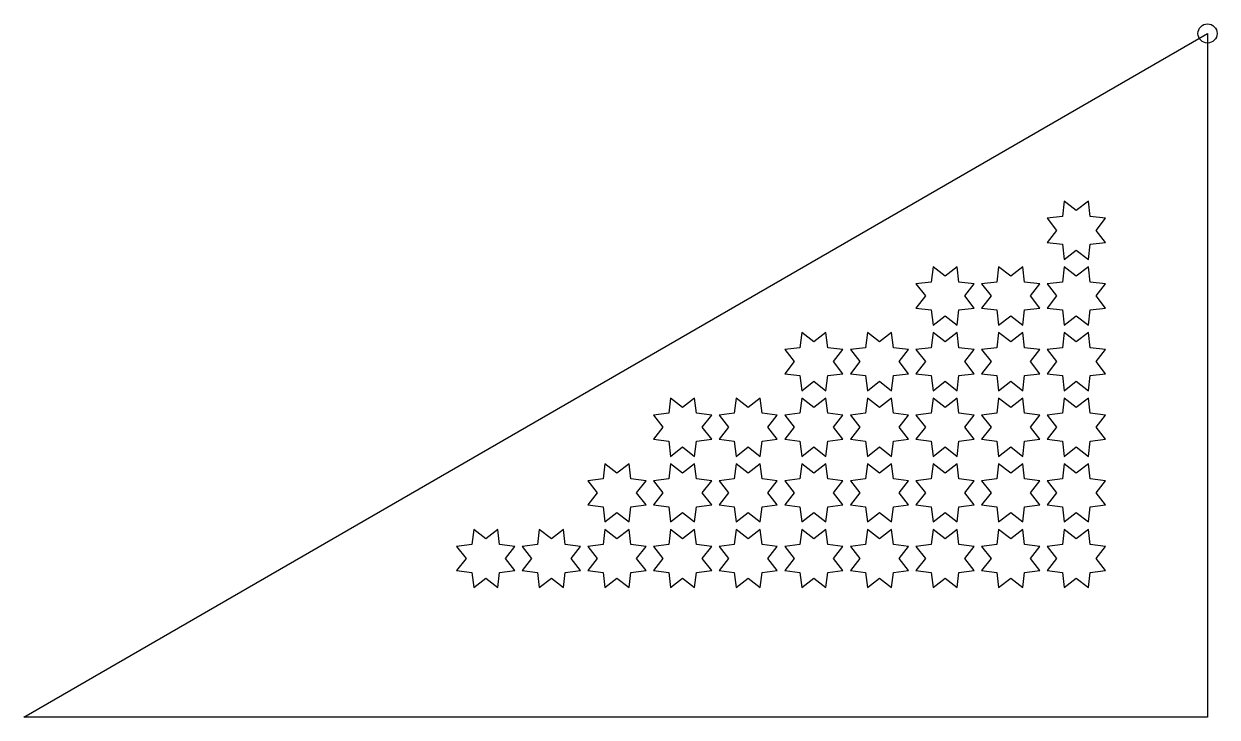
# Model space of a CAD drawing. Header units: millimetres. Extents: x -3779 to 585, y -100 to 2435.
import ezdxf

# ---------------------------------------------------------------- set-up
doc = ezdxf.new("R2010")
doc.units = ezdxf.units.MM
doc.layers.add('CUT', color=1, linetype='Continuous')
doc.layers.add('ID', color=3, linetype='Continuous')

msp = doc.modelspace()

# ---------------------------------------------------------------- linework, layer by layer
at = {"layer": 'CUT'}
for points in [[(-3779.2, -100), (550, 2400), (550, -100), (-3779.2, -100)], [(114.1, 1573.6), (120.9, 1629.1), (176.4, 1635.9), (142, 1680), (176.4, 1724.1), (120.9, 1730.9), (114.1, 1786.4), (70, 1752), (25.9, 1786.4), (19.1, 1730.9), (-36.4, 1724.1), (-2, 1680), (-36.4, 1635.9), (19.1, 1629.1), (25.9, 1573.6), (70, 1608), (114.1, 1573.6)], [(-365.9, 1333.6), (-359.1, 1389.1), (-303.6, 1395.9), (-338, 1440), (-303.6, 1484.1), (-359.1, 1490.9), (-365.9, 1546.4), (-410, 1512), (-454.1, 1546.4), (-460.9, 1490.9), (-516.4, 1484.1), (-482, 1440), (-516.4, 1395.9), (-460.9, 1389.1), (-454.1, 1333.6), (-410, 1368), (-365.9, 1333.6)], [(-125.9, 1333.6), (-119.1, 1389.1), (-63.6, 1395.9), (-98, 1440), (-63.6, 1484.1), (-119.1, 1490.9), (-125.9, 1546.4), (-170, 1512), (-214.1, 1546.4), (-220.9, 1490.9), (-276.4, 1484.1), (-242, 1440), (-276.4, 1395.9), (-220.9, 1389.1), (-214.1, 1333.6), (-170, 1368), (-125.9, 1333.6)], [(114.1, 1333.6), (120.9, 1389.1), (176.4, 1395.9), (142, 1440), (176.4, 1484.1), (120.9, 1490.9), (114.1, 1546.4), (70, 1512), (25.9, 1546.4), (19.1, 1490.9), (-36.4, 1484.1), (-2, 1440), (-36.4, 1395.9), (19.1, 1389.1), (25.9, 1333.6), (70, 1368), (114.1, 1333.6)], [(-845.9, 1093.6), (-839.1, 1149.1), (-783.6, 1155.9), (-818, 1200), (-783.6, 1244.1), (-839.1, 1250.9), (-845.9, 1306.4), (-890, 1272), (-934.1, 1306.4), (-940.9, 1250.9), (-996.4, 1244.1), (-962, 1200), (-996.4, 1155.9), (-940.9, 1149.1), (-934.1, 1093.6), (-890, 1128), (-845.9, 1093.6)], [(-605.9, 1093.6), (-599.1, 1149.1), (-543.6, 1155.9), (-578, 1200), (-543.6, 1244.1), (-599.1, 1250.9), (-605.9, 1306.4), (-650, 1272), (-694.1, 1306.4), (-700.9, 1250.9), (-756.4, 1244.1), (-722, 1200), (-756.4, 1155.9), (-700.9, 1149.1), (-694.1, 1093.6), (-650, 1128), (-605.9, 1093.6)], [(-365.9, 1093.6), (-359.1, 1149.1), (-303.6, 1155.9), (-338, 1200), (-303.6, 1244.1), (-359.1, 1250.9), (-365.9, 1306.4), (-410, 1272), (-454.1, 1306.4), (-460.9, 1250.9), (-516.4, 1244.1), (-482, 1200), (-516.4, 1155.9), (-460.9, 1149.1), (-454.1, 1093.6), (-410, 1128), (-365.9, 1093.6)], [(-125.9, 1093.6), (-119.1, 1149.1), (-63.6, 1155.9), (-98, 1200), (-63.6, 1244.1), (-119.1, 1250.9), (-125.9, 1306.4), (-170, 1272), (-214.1, 1306.4), (-220.9, 1250.9), (-276.4, 1244.1), (-242, 1200), (-276.4, 1155.9), (-220.9, 1149.1), (-214.1, 1093.6), (-170, 1128), (-125.9, 1093.6)], [(114.1, 1093.6), (120.9, 1149.1), (176.4, 1155.9), (142, 1200), (176.4, 1244.1), (120.9, 1250.9), (114.1, 1306.4), (70, 1272), (25.9, 1306.4), (19.1, 1250.9), (-36.4, 1244.1), (-2, 1200), (-36.4, 1155.9), (19.1, 1149.1), (25.9, 1093.6), (70, 1128), (114.1, 1093.6)], [(-1325.9, 853.6), (-1319.1, 909.1), (-1263.6, 915.9), (-1298, 960), (-1263.6, 1004.1), (-1319.1, 1010.9), (-1325.9, 1066.4), (-1370, 1032), (-1414.1, 1066.4), (-1420.9, 1010.9), (-1476.4, 1004.1), (-1442, 960), (-1476.4, 915.9), (-1420.9, 909.1), (-1414.1, 853.6), (-1370, 888), (-1325.9, 853.6)], [(-1085.9, 853.6), (-1079.1, 909.1), (-1023.6, 915.9), (-1058, 960), (-1023.6, 1004.1), (-1079.1, 1010.9), (-1085.9, 1066.4), (-1130, 1032), (-1174.1, 1066.4), (-1180.9, 1010.9), (-1236.4, 1004.1), (-1202, 960), (-1236.4, 915.9), (-1180.9, 909.1), (-1174.1, 853.6), (-1130, 888), (-1085.9, 853.6)], [(-845.9, 853.6), (-839.1, 909.1), (-783.6, 915.9), (-818, 960), (-783.6, 1004.1), (-839.1, 1010.9), (-845.9, 1066.4), (-890, 1032), (-934.1, 1066.4), (-940.9, 1010.9), (-996.4, 1004.1), (-962, 960), (-996.4, 915.9), (-940.9, 909.1), (-934.1, 853.6), (-890, 888), (-845.9, 853.6)], [(-605.9, 853.6), (-599.1, 909.1), (-543.6, 915.9), (-578, 960), (-543.6, 1004.1), (-599.1, 1010.9), (-605.9, 1066.4), (-650, 1032), (-694.1, 1066.4), (-700.9, 1010.9), (-756.4, 1004.1), (-722, 960), (-756.4, 915.9), (-700.9, 909.1), (-694.1, 853.6), (-650, 888), (-605.9, 853.6)], [(-365.9, 853.6), (-359.1, 909.1), (-303.6, 915.9), (-338, 960), (-303.6, 1004.1), (-359.1, 1010.9), (-365.9, 1066.4), (-410, 1032), (-454.1, 1066.4), (-460.9, 1010.9), (-516.4, 1004.1), (-482, 960), (-516.4, 915.9), (-460.9, 909.1), (-454.1, 853.6), (-410, 888), (-365.9, 853.6)], [(-125.9, 853.6), (-119.1, 909.1), (-63.6, 915.9), (-98, 960), (-63.6, 1004.1), (-119.1, 1010.9), (-125.9, 1066.4), (-170, 1032), (-214.1, 1066.4), (-220.9, 1010.9), (-276.4, 1004.1), (-242, 960), (-276.4, 915.9), (-220.9, 909.1), (-214.1, 853.6), (-170, 888), (-125.9, 853.6)], [(114.1, 853.6), (120.9, 909.1), (176.4, 915.9), (142, 960), (176.4, 1004.1), (120.9, 1010.9), (114.1, 1066.4), (70, 1032), (25.9, 1066.4), (19.1, 1010.9), (-36.4, 1004.1), (-2, 960), (-36.4, 915.9), (19.1, 909.1), (25.9, 853.6), (70, 888), (114.1, 853.6)], [(-1565.9, 613.6), (-1559.1, 669.1), (-1503.6, 675.9), (-1538, 720), (-1503.6, 764.1), (-1559.1, 770.9), (-1565.9, 826.4), (-1610, 792), (-1654.1, 826.4), (-1660.9, 770.9), (-1716.4, 764.1), (-1682, 720), (-1716.4, 675.9), (-1660.9, 669.1), (-1654.1, 613.6), (-1610, 648), (-1565.9, 613.6)], [(-1325.9, 613.6), (-1319.1, 669.1), (-1263.6, 675.9), (-1298, 720), (-1263.6, 764.1), (-1319.1, 770.9), (-1325.9, 826.4), (-1370, 792), (-1414.1, 826.4), (-1420.9, 770.9), (-1476.4, 764.1), (-1442, 720), (-1476.4, 675.9), (-1420.9, 669.1), (-1414.1, 613.6), (-1370, 648), (-1325.9, 613.6)], [(-1085.9, 613.6), (-1079.1, 669.1), (-1023.6, 675.9), (-1058, 720), (-1023.6, 764.1), (-1079.1, 770.9), (-1085.9, 826.4), (-1130, 792), (-1174.1, 826.4), (-1180.9, 770.9), (-1236.4, 764.1), (-1202, 720), (-1236.4, 675.9), (-1180.9, 669.1), (-1174.1, 613.6), (-1130, 648), (-1085.9, 613.6)], [(-845.9, 613.6), (-839.1, 669.1), (-783.6, 675.9), (-818, 720), (-783.6, 764.1), (-839.1, 770.9), (-845.9, 826.4), (-890, 792), (-934.1, 826.4), (-940.9, 770.9), (-996.4, 764.1), (-962, 720), (-996.4, 675.9), (-940.9, 669.1), (-934.1, 613.6), (-890, 648), (-845.9, 613.6)], [(-605.9, 613.6), (-599.1, 669.1), (-543.6, 675.9), (-578, 720), (-543.6, 764.1), (-599.1, 770.9), (-605.9, 826.4), (-650, 792), (-694.1, 826.4), (-700.9, 770.9), (-756.4, 764.1), (-722, 720), (-756.4, 675.9), (-700.9, 669.1), (-694.1, 613.6), (-650, 648), (-605.9, 613.6)], [(-365.9, 613.6), (-359.1, 669.1), (-303.6, 675.9), (-338, 720), (-303.6, 764.1), (-359.1, 770.9), (-365.9, 826.4), (-410, 792), (-454.1, 826.4), (-460.9, 770.9), (-516.4, 764.1), (-482, 720), (-516.4, 675.9), (-460.9, 669.1), (-454.1, 613.6), (-410, 648), (-365.9, 613.6)], [(-125.9, 613.6), (-119.1, 669.1), (-63.6, 675.9), (-98, 720), (-63.6, 764.1), (-119.1, 770.9), (-125.9, 826.4), (-170, 792), (-214.1, 826.4), (-220.9, 770.9), (-276.4, 764.1), (-242, 720), (-276.4, 675.9), (-220.9, 669.1), (-214.1, 613.6), (-170, 648), (-125.9, 613.6)], [(114.1, 613.6), (120.9, 669.1), (176.4, 675.9), (142, 720), (176.4, 764.1), (120.9, 770.9), (114.1, 826.4), (70, 792), (25.9, 826.4), (19.1, 770.9), (-36.4, 764.1), (-2, 720), (-36.4, 675.9), (19.1, 669.1), (25.9, 613.6), (70, 648), (114.1, 613.6)], [(-2045.9, 373.6), (-2039.1, 429.1), (-1983.6, 435.9), (-2018, 480), (-1983.6, 524.1), (-2039.1, 530.9), (-2045.9, 586.4), (-2090, 552), (-2134.1, 586.4), (-2140.9, 530.9), (-2196.4, 524.1), (-2162, 480), (-2196.4, 435.9), (-2140.9, 429.1), (-2134.1, 373.6), (-2090, 408), (-2045.9, 373.6)], [(-1805.9, 373.6), (-1799.1, 429.1), (-1743.6, 435.9), (-1778, 480), (-1743.6, 524.1), (-1799.1, 530.9), (-1805.9, 586.4), (-1850, 552), (-1894.1, 586.4), (-1900.9, 530.9), (-1956.4, 524.1), (-1922, 480), (-1956.4, 435.9), (-1900.9, 429.1), (-1894.1, 373.6), (-1850, 408), (-1805.9, 373.6)], [(-1565.9, 373.6), (-1559.1, 429.1), (-1503.6, 435.9), (-1538, 480), (-1503.6, 524.1), (-1559.1, 530.9), (-1565.9, 586.4), (-1610, 552), (-1654.1, 586.4), (-1660.9, 530.9), (-1716.4, 524.1), (-1682, 480), (-1716.4, 435.9), (-1660.9, 429.1), (-1654.1, 373.6), (-1610, 408), (-1565.9, 373.6)], [(-1325.9, 373.6), (-1319.1, 429.1), (-1263.6, 435.9), (-1298, 480), (-1263.6, 524.1), (-1319.1, 530.9), (-1325.9, 586.4), (-1370, 552), (-1414.1, 586.4), (-1420.9, 530.9), (-1476.4, 524.1), (-1442, 480), (-1476.4, 435.9), (-1420.9, 429.1), (-1414.1, 373.6), (-1370, 408), (-1325.9, 373.6)], [(-1085.9, 373.6), (-1079.1, 429.1), (-1023.6, 435.9), (-1058, 480), (-1023.6, 524.1), (-1079.1, 530.9), (-1085.9, 586.4), (-1130, 552), (-1174.1, 586.4), (-1180.9, 530.9), (-1236.4, 524.1), (-1202, 480), (-1236.4, 435.9), (-1180.9, 429.1), (-1174.1, 373.6), (-1130, 408), (-1085.9, 373.6)], [(-845.9, 373.6), (-839.1, 429.1), (-783.6, 435.9), (-818, 480), (-783.6, 524.1), (-839.1, 530.9), (-845.9, 586.4), (-890, 552), (-934.1, 586.4), (-940.9, 530.9), (-996.4, 524.1), (-962, 480), (-996.4, 435.9), (-940.9, 429.1), (-934.1, 373.6), (-890, 408), (-845.9, 373.6)], [(-605.9, 373.6), (-599.1, 429.1), (-543.6, 435.9), (-578, 480), (-543.6, 524.1), (-599.1, 530.9), (-605.9, 586.4), (-650, 552), (-694.1, 586.4), (-700.9, 530.9), (-756.4, 524.1), (-722, 480), (-756.4, 435.9), (-700.9, 429.1), (-694.1, 373.6), (-650, 408), (-605.9, 373.6)], [(-365.9, 373.6), (-359.1, 429.1), (-303.6, 435.9), (-338, 480), (-303.6, 524.1), (-359.1, 530.9), (-365.9, 586.4), (-410, 552), (-454.1, 586.4), (-460.9, 530.9), (-516.4, 524.1), (-482, 480), (-516.4, 435.9), (-460.9, 429.1), (-454.1, 373.6), (-410, 408), (-365.9, 373.6)], [(-125.9, 373.6), (-119.1, 429.1), (-63.6, 435.9), (-98, 480), (-63.6, 524.1), (-119.1, 530.9), (-125.9, 586.4), (-170, 552), (-214.1, 586.4), (-220.9, 530.9), (-276.4, 524.1), (-242, 480), (-276.4, 435.9), (-220.9, 429.1), (-214.1, 373.6), (-170, 408), (-125.9, 373.6)], [(114.1, 373.6), (120.9, 429.1), (176.4, 435.9), (142, 480), (176.4, 524.1), (120.9, 530.9), (114.1, 586.4), (70, 552), (25.9, 586.4), (19.1, 530.9), (-36.4, 524.1), (-2, 480), (-36.4, 435.9), (19.1, 429.1), (25.9, 373.6), (70, 408), (114.1, 373.6)]]:
    msp.add_lwpolyline(points, close=True, dxfattribs=at)
at = {"layer": 'ID'}
msp.add_circle((550, 2400), 35, dxfattribs=at)

doc.saveas('drawing.dxf')
